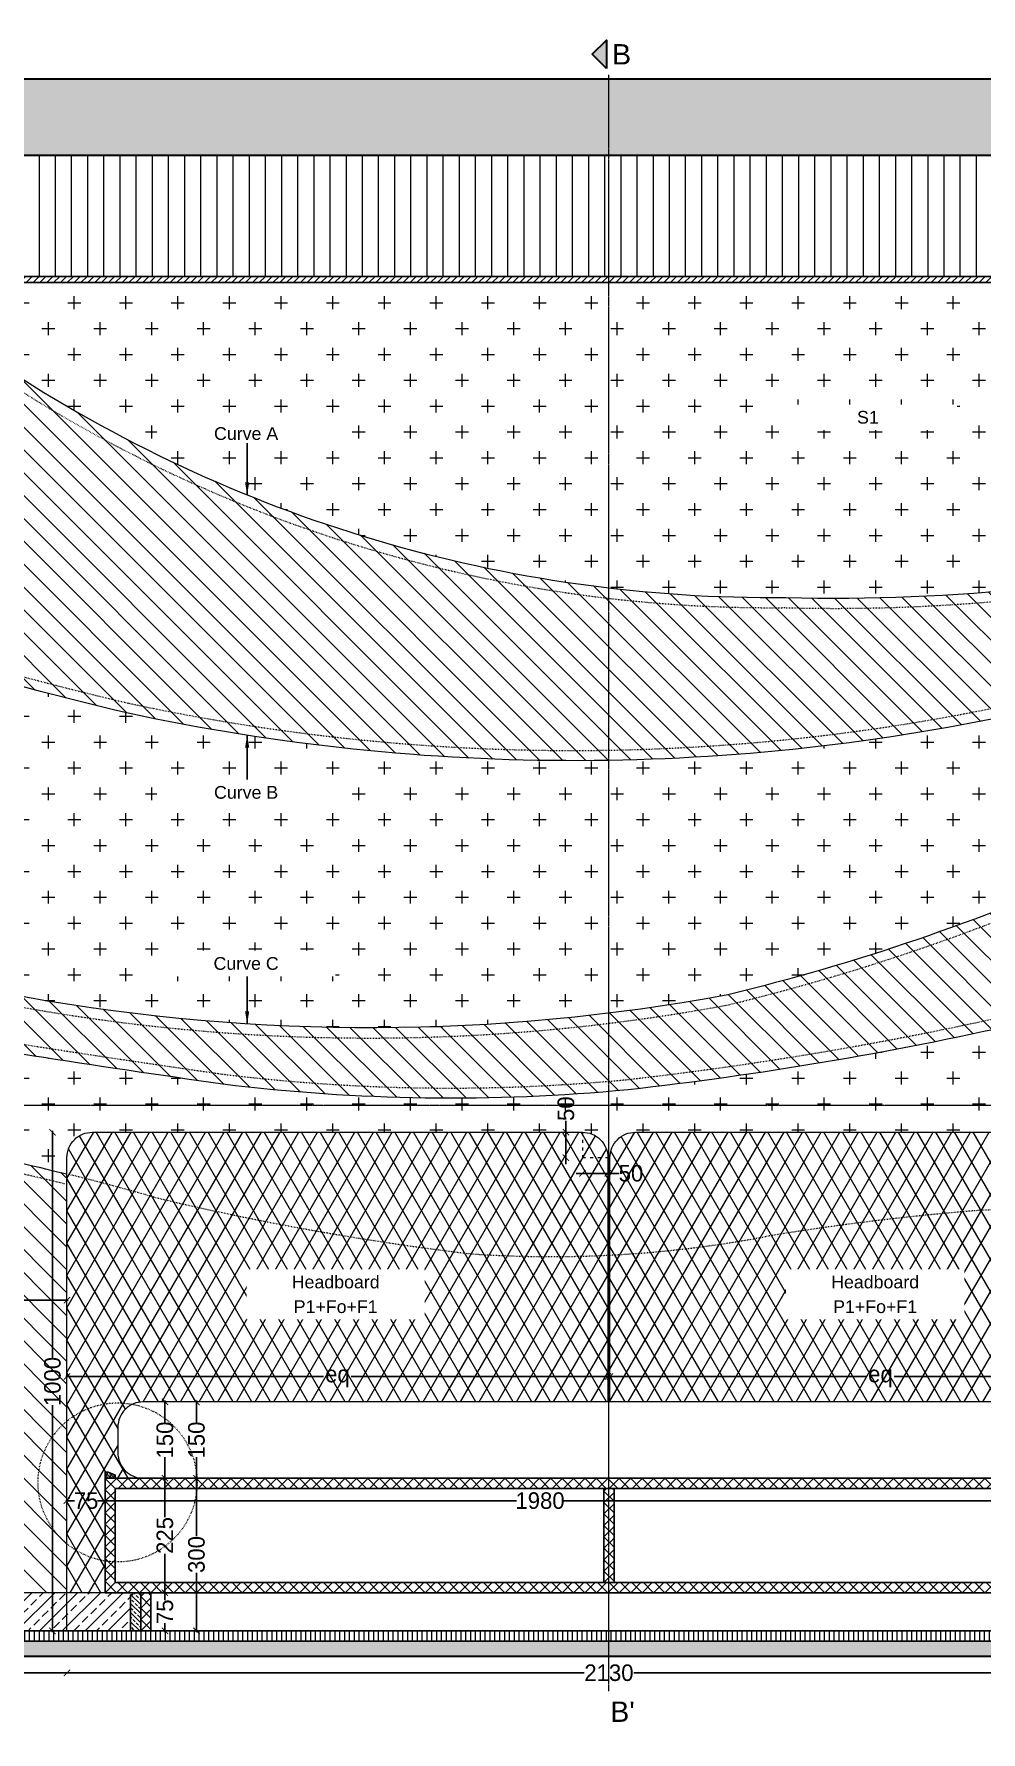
# Model space of a CAD drawing. Header units: millimetres. Extents: x 75500 to 345360, y -224327 to 19532.
# Drawn here: x 154204 to 156065, y -100528 to -97190 of the extents above; entities that cross this region are included whole.
import ezdxf

# ---------------------------------------------------------------- set-up
doc = ezdxf.new("R2010")
doc.units = ezdxf.units.MM
doc.header["$LTSCALE"] = 0.01
for name, pattern in [('ACAD_ISO03W100', [30, 12, -18]), ('CENTER', [50.8, 31.75, -6.35, 6.35, -6.35]), ('ZWCAD_ISO03W100', [30, 12, -18])]:
    doc.linetypes.add(name, pattern=pattern)
doc.layers.add('A- Ele 4', color=250, linetype='Continuous', lineweight=15, true_color=0x333333)
for name, color, linetype, lineweight in [('A-Ele 6', 250, 'Continuous', 0), ('A-WALL', 7, 'Continuous', 30), ('ele 0.1', 252, 'Continuous', 13), ('furniture section', 7, 'Continuous', 25), ('hatch', 251, 'Continuous', 0), ('Lights', 14, 'Continuous', 20)]:
    doc.layers.add(name, color=color, linetype=linetype, lineweight=lineweight)
doc.layers.add('e .05', color=253, linetype='Continuous')
doc.styles.add('Arial', font='arial.ttf')
doc.styles.add('ISOCP2', font='GOTHIC.TTF')
doc.styles.get("Standard").update_dxf_attribs({"font": 'arial.ttf'})
doc.dimstyles.new('77', dxfattribs={"dimscale": 0.25, "dimtxt": 130, "dimasz": 100, "dimexe": 5, "dimexo": 1, "dimgap": 0.25, "dimtad": 0, "dimdec": 0, "dimrnd": 5, "dimzin": 0, "dimdsep": 46, "dimtxsty": 'ISOCP2', "dimblk": 'ARCHTICK', "dimcen": 0, "dimdle": 100, "dimclrd": 1, "dimclre": 256, "dimclrt": 256, "dimazin": 0, "dimtm": 1e-09, "dimtfac": 1, "dimtdec": 0, "dimtmove": 1, "dimatfit": 0, "dimfxl": 1, "dimtolj": 1, "dimtzin": 12, "dimlwd": -1, "dimlwe": -1, "dimarcsym": 0})
doc.dimstyles.new('MIGCS IN MM 1 100', dxfattribs={"dimtxt": 40, "dimasz": 30, "dimexe": 180, "dimexo": 100, "dimgap": 25, "dimtad": 0, "dimdec": 0, "dimzin": 0, "dimdsep": 46, "dimtxsty": 'Standard', "dimblk": 'ARCHTICK', "dimcen": 150, "dimse1": 1, "dimse2": 1, "dimclrd": 3, "dimclre": 3, "dimclrt": 3, "dimadec": 0, "dimazin": 0, "dimtfac": 1, "dimtdec": 0, "dimtix": 1, "dimtmove": 2, "dimatfit": 3, "dimfxl": 1, "dimtolj": 1, "dimtzin": 0, "dimarcsym": 0})

# ---------------------------------------------------------------- blocks, each defined once
blk = doc.blocks.new('_ARCHTICK')
at = {"color": 0, "linetype": 'ByBlock', "const_width": 0.15}
blk.add_lwpolyline([(-0.5, -0.5), (0.5, 0.5)], dxfattribs=at)
blk = doc.blocks.new('*D96')
at = {"color": 1, "ltscale": 4, "transparency": 16777216}
for p, q in [((154341.8, -100072.9), (155152.6, -100072.9)), ((156326.8, -100072.9), (155245.2, -100072.9))]:
    blk.add_line(p, q, dxfattribs=at)
at = {"layer": 'Defpoints', "color": 0, "transparency": 16777216}
for p in [(156324.3, -100072.9), (154344.3, -100146), (156324.3, -100146)]:
    blk.add_point(p, dxfattribs=at)
at = {"color": 1, "transparency": 16777216, "xscale": 12.5, "yscale": 12.5, "zscale": 12.5, "rotation": 180}
blk.add_blockref('_ARCHTICK', (154344.3, -100072.9), dxfattribs=at)
at = {"color": 1, "transparency": 16777216, "xscale": 12.5, "yscale": 12.5, "zscale": 12.5}
blk.add_blockref('_ARCHTICK', (156324.3, -100072.9), dxfattribs=at)
at = {"transparency": 16777216, "insert": (155198.9, -100072.9), "char_height": 32.5, "attachment_point": 5, "style": 'ISOCP2'}
blk.add_mtext('\\A1;1980', dxfattribs=at)
blk = doc.blocks.new('*D97')
at = {"color": 1, "ltscale": 4, "transparency": 16777216}
for p, q in [((154266.8, -100072.9), (154284.3, -100072.9)), ((154346.8, -100072.9), (154329.3, -100072.9))]:
    blk.add_line(p, q, dxfattribs=at)
at = {"layer": 'Defpoints', "color": 0, "transparency": 16777216}
for p in [(154269.3, -100072.9), (154269.3, -100186.2), (154344.3, -100186.2)]:
    blk.add_point(p, dxfattribs=at)
at = {"color": 1, "transparency": 16777216, "xscale": 12.5, "yscale": 12.5, "zscale": 12.5, "rotation": 180}
blk.add_blockref('_ARCHTICK', (154269.3, -100072.9), dxfattribs=at)
at = {"color": 1, "transparency": 16777216, "xscale": 12.5, "yscale": 12.5, "zscale": 12.5}
blk.add_blockref('_ARCHTICK', (154344.3, -100072.9), dxfattribs=at)
at = {"transparency": 16777216, "insert": (154306.8, -100072.9), "char_height": 32.5, "attachment_point": 5, "style": 'ISOCP2'}
blk.add_mtext('\\A1;75', dxfattribs=at)
blk = doc.blocks.new('*D99')
at = {"color": 1, "ltscale": 4, "transparency": 16777216}
for p, q in [((154461.8, -100251.2), (154461.8, -100268.7)), ((154461.8, -100331.2), (154461.8, -100313.7))]:
    blk.add_line(p, q, dxfattribs=at)
at = {"layer": 'Defpoints', "color": 0, "transparency": 16777216}
for p in [(154466.1, -100253.7), (154461.8, -100328.7), (154466.1, -100328.7)]:
    blk.add_point(p, dxfattribs=at)
at = {"color": 1, "transparency": 16777216, "xscale": 12.5, "yscale": 12.5, "zscale": 12.5}
for p, rotation in [((154461.8, -100253.7), 90), ((154461.8, -100328.7), 270)]:
    blk.add_blockref('_ARCHTICK', p, dxfattribs=dict(at, rotation=rotation))
at = {"transparency": 16777216, "insert": (154461.8, -100291.2), "char_height": 32.5, "attachment_point": 5, "rotation": 90, "style": 'ISOCP2'}
blk.add_mtext('\\A1;75', dxfattribs=at)
blk = doc.blocks.new('*D100')
at = {"color": 1, "ltscale": 4, "transparency": 16777216}
for p, q in [((154461.8, -100026.2), (154461.8, -100105.2)), ((154461.8, -100256.2), (154461.8, -100177.2))]:
    blk.add_line(p, q, dxfattribs=at)
at = {"layer": 'Defpoints', "color": 0, "transparency": 16777216}
for p in [(154461.8, -100028.7), (154537.4, -100028.7), (154537.4, -100253.7)]:
    blk.add_point(p, dxfattribs=at)
at = {"color": 1, "transparency": 16777216, "xscale": 12.5, "yscale": 12.5, "zscale": 12.5}
for p, rotation in [((154461.8, -100028.7), 90), ((154461.8, -100253.7), 270)]:
    blk.add_blockref('_ARCHTICK', p, dxfattribs=dict(at, rotation=rotation))
at = {"transparency": 16777216, "insert": (154461.8, -100141.2), "char_height": 32.5, "attachment_point": 5, "rotation": 90, "style": 'ISOCP2'}
blk.add_mtext('\\A1;225', dxfattribs=at)
blk = doc.blocks.new('*D101')
at = {"color": 1, "ltscale": 4, "transparency": 16777216}
for p, q in [((154461.8, -99876.2), (154461.8, -99920)), ((154461.8, -100031.2), (154461.8, -99987.5))]:
    blk.add_line(p, q, dxfattribs=at)
at = {"layer": 'Defpoints', "color": 0, "transparency": 16777216}
for p in [(154461.8, -99878.7), (154560.8, -99878.7), (154560.8, -100028.7)]:
    blk.add_point(p, dxfattribs=at)
at = {"color": 1, "transparency": 16777216, "xscale": 12.5, "yscale": 12.5, "zscale": 12.5}
for p, rotation in [((154461.8, -99878.7), 90), ((154461.8, -100028.7), 270)]:
    blk.add_blockref('_ARCHTICK', p, dxfattribs=dict(at, rotation=rotation))
at = {"transparency": 16777216, "insert": (154461.8, -99953.7), "char_height": 32.5, "attachment_point": 5, "rotation": 90, "style": 'ISOCP2'}
blk.add_mtext('\\A1;150', dxfattribs=at)
blk = doc.blocks.new('*D102')
at = {"color": 1, "ltscale": 4, "transparency": 16777216}
for p, q in [((154523.9, -100026.2), (154523.9, -100142.6)), ((154523.9, -100331.2), (154523.9, -100214.9))]:
    blk.add_line(p, q, dxfattribs=at)
at = {"layer": 'Defpoints', "color": 0, "transparency": 16777216}
for p in [(154537.4, -100028.7), (154523.9, -100328.7), (154537.4, -100328.7)]:
    blk.add_point(p, dxfattribs=at)
at = {"color": 1, "transparency": 16777216, "xscale": 12.5, "yscale": 12.5, "zscale": 12.5}
for p, rotation in [((154523.9, -100028.7), 90), ((154523.9, -100328.7), 270)]:
    blk.add_blockref('_ARCHTICK', p, dxfattribs=dict(at, rotation=rotation))
at = {"transparency": 16777216, "insert": (154523.9, -100178.7), "char_height": 32.5, "attachment_point": 5, "rotation": 90, "style": 'ISOCP2'}
blk.add_mtext('\\A1;300', dxfattribs=at)
blk = doc.blocks.new('*D103')
at = {"color": 1, "ltscale": 4, "transparency": 16777216}
for p, q in [((154523.9, -99876.2), (154523.9, -99920)), ((154523.9, -100031.2), (154523.9, -99987.5))]:
    blk.add_line(p, q, dxfattribs=at)
at = {"layer": 'Defpoints', "color": 0, "transparency": 16777216}
for p in [(154523.9, -99878.7), (154560.8, -99878.7), (154560.8, -100028.7)]:
    blk.add_point(p, dxfattribs=at)
at = {"color": 1, "transparency": 16777216, "xscale": 12.5, "yscale": 12.5, "zscale": 12.5}
for p, rotation in [((154523.9, -99878.7), 90), ((154523.9, -100028.7), 270)]:
    blk.add_blockref('_ARCHTICK', p, dxfattribs=dict(at, rotation=rotation))
at = {"transparency": 16777216, "insert": (154523.9, -99953.7), "char_height": 32.5, "attachment_point": 5, "rotation": 90, "style": 'ISOCP2'}
blk.add_mtext('\\A1;150', dxfattribs=at)
blk = doc.blocks.new('*D104')
at = {"color": 1, "ltscale": 4, "transparency": 16777216}
for p, q in [((154240.9, -99346.2), (154240.9, -99792.4)), ((154240.9, -100331.2), (154240.9, -99885))]:
    blk.add_line(p, q, dxfattribs=at)
at = {"layer": 'Defpoints', "color": 0, "transparency": 16777216}
for p in [(154849, -99348.7), (154240.9, -100328.7), (154849, -100328.7)]:
    blk.add_point(p, dxfattribs=at)
at = {"color": 1, "transparency": 16777216, "xscale": 12.5, "yscale": 12.5, "zscale": 12.5}
for p, rotation in [((154240.9, -99348.7), 90), ((154240.9, -100328.7), 270)]:
    blk.add_blockref('_ARCHTICK', p, dxfattribs=dict(at, rotation=rotation))
at = {"transparency": 16777216, "insert": (154240.9, -99838.7), "char_height": 32.5, "attachment_point": 5, "rotation": 90, "style": 'ISOCP2'}
blk.add_mtext('\\A1;1000', dxfattribs=at)
blk = doc.blocks.new('*D105')
at = {"color": 1, "ltscale": 4, "transparency": 16777216}
for p, q in [((155282.3, -99429.5), (155269.8, -99429.5)), ((155282.3, -99429.5), (155332.3, -99429.5)), ((155332.3, -99429.5), (155354.1, -99429.5)), ((155332.3, -99429.5), (155344.8, -99429.5))]:
    blk.add_line(p, q, dxfattribs=at)
at = {"layer": 'Defpoints', "color": 0, "transparency": 16777216}
for p in [(155282.3, -99398.7), (155332.3, -99398.7), (155332.3, -99429.5)]:
    blk.add_point(p, dxfattribs=at)
at = {"color": 1, "transparency": 16777216, "xscale": 12.5, "yscale": 12.5, "zscale": 12.5}
blk.add_blockref('_ARCHTICK', (155282.3, -99429.5), dxfattribs=at)
at = {"color": 1, "transparency": 16777216, "xscale": 12.5, "yscale": 12.5, "zscale": 12.5, "rotation": 180}
blk.add_blockref('_ARCHTICK', (155332.3, -99429.5), dxfattribs=at)
at = {"transparency": 16777216, "insert": (155377.6, -99429.5), "char_height": 32.5, "attachment_point": 5, "style": 'ISOCP2'}
blk.add_mtext('\\A1;50', dxfattribs=at)
blk = doc.blocks.new('*D106')
at = {"color": 1, "ltscale": 4, "transparency": 16777216}
for p, q in [((155249.8, -99348.7), (155249.8, -99326)), ((155249.8, -99348.7), (155249.8, -99336.2)), ((155249.8, -99398.7), (155249.8, -99348.7)), ((155249.8, -99398.7), (155249.8, -99411.2))]:
    blk.add_line(p, q, dxfattribs=at)
at = {"layer": 'Defpoints', "color": 0, "transparency": 16777216}
for p in [(155249.8, -99348.7), (155282.3, -99348.7), (155282.3, -99398.7)]:
    blk.add_point(p, dxfattribs=at)
at = {"color": 1, "transparency": 16777216, "xscale": 12.5, "yscale": 12.5, "zscale": 12.5}
for p, rotation in [((155249.8, -99348.7), 269.9999999999666), ((155249.8, -99398.7), 89.99999999996665)]:
    blk.add_blockref('_ARCHTICK', p, dxfattribs=dict(at, rotation=rotation))
at = {"transparency": 16777216, "insert": (155249.8, -99302.5), "char_height": 32.5, "attachment_point": 5, "rotation": 90, "style": 'ISOCP2'}
blk.add_mtext('\\A1;50', dxfattribs=at)
blk = doc.blocks.new('*D107')
at = {"color": 1, "ltscale": 4, "transparency": 16777216}
for p, q in [((154266.8, -99828.9), (154773.5, -99828.9)), ((155334.8, -99828.9), (154828.1, -99828.9))]:
    blk.add_line(p, q, dxfattribs=at)
at = {"layer": 'Defpoints', "color": 0, "transparency": 16777216}
for p in [(154269.3, -99636.3), (155332.3, -99636.3), (155332.3, -99828.9)]:
    blk.add_point(p, dxfattribs=at)
at = {"color": 1, "transparency": 16777216, "xscale": 12.5, "yscale": 12.5, "zscale": 12.5, "rotation": 180}
blk.add_blockref('_ARCHTICK', (154269.3, -99828.9), dxfattribs=at)
at = {"color": 1, "transparency": 16777216, "xscale": 12.5, "yscale": 12.5, "zscale": 12.5}
blk.add_blockref('_ARCHTICK', (155332.3, -99828.9), dxfattribs=at)
at = {"transparency": 16777216, "insert": (154800.8, -99828.9), "char_height": 32.5, "attachment_point": 5, "style": 'ISOCP2'}
blk.add_mtext('\\A1;eq', dxfattribs=at)
blk = doc.blocks.new('*D108')
at = {"color": 1, "ltscale": 4, "transparency": 16777216}
for p, q in [((155333.8, -99828.9), (155840.5, -99828.9)), ((156401.8, -99828.9), (155895.1, -99828.9))]:
    blk.add_line(p, q, dxfattribs=at)
at = {"layer": 'Defpoints', "color": 0, "transparency": 16777216}
for p in [(155336.3, -99784.7), (156399.3, -99784.7), (156399.3, -99828.9)]:
    blk.add_point(p, dxfattribs=at)
at = {"color": 1, "transparency": 16777216, "xscale": 12.5, "yscale": 12.5, "zscale": 12.5, "rotation": 180}
blk.add_blockref('_ARCHTICK', (155336.3, -99828.9), dxfattribs=at)
at = {"color": 1, "transparency": 16777216, "xscale": 12.5, "yscale": 12.5, "zscale": 12.5}
blk.add_blockref('_ARCHTICK', (156399.3, -99828.9), dxfattribs=at)
at = {"transparency": 16777216, "insert": (155867.8, -99828.9), "char_height": 32.5, "attachment_point": 5, "style": 'ISOCP2'}
blk.add_mtext('\\A1;eq', dxfattribs=at)
blk = doc.blocks.new('*D110')
at = {"color": 1, "ltscale": 4, "transparency": 16777216}
for p, q in [((153049.3, -100411.2), (153614.5, -100411.2)), ((154271.8, -100411.2), (153706.5, -100411.2))]:
    blk.add_line(p, q, dxfattribs=at)
at = {"layer": 'Defpoints', "color": 0, "transparency": 16777216}
for p in [(153051.8, -100328.7), (154269.3, -100328.7), (154269.3, -100411.2)]:
    blk.add_point(p, dxfattribs=at)
at = {"color": 1, "transparency": 16777216, "xscale": 12.5, "yscale": 12.5, "zscale": 12.5, "rotation": 180}
blk.add_blockref('_ARCHTICK', (153051.8, -100411.2), dxfattribs=at)
at = {"color": 1, "transparency": 16777216, "xscale": 12.5, "yscale": 12.5, "zscale": 12.5}
blk.add_blockref('_ARCHTICK', (154269.3, -100411.2), dxfattribs=at)
at = {"transparency": 16777216, "insert": (153660.5, -100411.2), "char_height": 32.5, "attachment_point": 5, "style": 'ISOCP2'}
blk.add_mtext('\\A1;1215', dxfattribs=at)
blk = doc.blocks.new('*D111')
at = {"color": 1, "ltscale": 4, "transparency": 16777216}
for p, q in [((154266.8, -100411.2), (155285.5, -100411.2)), ((156401.8, -100411.2), (155383.1, -100411.2))]:
    blk.add_line(p, q, dxfattribs=at)
at = {"layer": 'Defpoints', "color": 0, "transparency": 16777216}
for p in [(154269.3, -100328.7), (156399.3, -100328.7), (156399.3, -100411.2)]:
    blk.add_point(p, dxfattribs=at)
at = {"color": 1, "transparency": 16777216, "xscale": 12.5, "yscale": 12.5, "zscale": 12.5, "rotation": 180}
blk.add_blockref('_ARCHTICK', (154269.3, -100411.2), dxfattribs=at)
at = {"color": 1, "transparency": 16777216, "xscale": 12.5, "yscale": 12.5, "zscale": 12.5}
blk.add_blockref('_ARCHTICK', (156399.3, -100411.2), dxfattribs=at)
at = {"transparency": 16777216, "insert": (155334.3, -100411.2), "char_height": 32.5, "attachment_point": 5, "style": 'ISOCP2'}
blk.add_mtext('\\A1;2130', dxfattribs=at)
blk = doc.blocks.new('jyhtgrefdwas-flat-38-flat-1-flat-1')
at = {"layer": 'Lights', "lineweight": 30, "ltscale": 300}
h = blk.add_hatch(color=256, dxfattribs=at)
h.dxf.hatch_style = 1
h.paths.add_polyline_path([(-27.8, 0), (0, 27.8), (27.8, 0)])
blk.add_lwpolyline([(-27.8, 0), (0, 27.8), (27.8, 0), (-27.8, 0)], dxfattribs=at)
blk = doc.blocks.new('*D393')
at = {"color": 1, "ltscale": 4, "transparency": 16777216}
for p, q in [((153944, -99678.7), (154072, -99678.7)), ((154271.8, -99678.7), (154143.8, -99678.7))]:
    blk.add_line(p, q, dxfattribs=at)
at = {"layer": 'Defpoints', "color": 0, "transparency": 16777216}
for p in [(153946.5, -99678.7), (154269.3, -99678.7), (154269.3, -99678.7)]:
    blk.add_point(p, dxfattribs=at)
at = {"color": 1, "transparency": 16777216, "xscale": 12.5, "yscale": 12.5, "zscale": 12.5, "rotation": 180}
blk.add_blockref('_ARCHTICK', (153946.5, -99678.7), dxfattribs=at)
at = {"color": 1, "transparency": 16777216, "xscale": 12.5, "yscale": 12.5, "zscale": 12.5}
blk.add_blockref('_ARCHTICK', (154269.3, -99678.7), dxfattribs=at)
at = {"transparency": 16777216, "insert": (154107.9, -99678.7), "char_height": 32.5, "attachment_point": 5, "style": 'ISOCP2'}
blk.add_mtext('\\A1;325', dxfattribs=at)

msp = doc.modelspace()

# ---------------------------------------------------------------- hatches: boundary and pattern name
at = {"layer": 'A-Ele 6'}
h = msp.add_hatch(dxfattribs=at)
h.set_pattern_fill('ANSI31', color=256, scale=10, angle=45)
h.set_pattern_definition([(90, (152976.776, -97666.718), (-31.75, 2e-15), [])])
h.paths.add_polyline_path([(152976.8, -97666.7), (152976.8, -97428.7), (157691.8, -97428.7), (157691.8, -97666.7)])
h = msp.add_hatch(dxfattribs=at)
h.set_pattern_fill('ANSI31', color=256, scale=3, angle=45)
h.set_pattern_definition([(90, (152976.776, -100348.718), (-9.525, 6e-16), [])])
h.paths.add_polyline_path([(152976.8, -100348.7), (157691.8, -100348.7), (157691.8, -100328.7), (157511.8, -100328.7), (157491.8, -100328.7), (157471.8, -100328.7), (157422.9, -100328.7), (156422.9, -100328.7), (156399.3, -100328.7), (156274.3, -100328.7), (156254.3, -100328.7), (156234.3, -100328.7), (154434.3, -100328.7), (154414.3, -100328.7), (154394.3, -100328.7), (154269.3, -100328.7), (154196.5, -100328.7), (153446.5, -100328.7), (153051.8, -100328.7), (153031.8, -100328.7), (152976.8, -100328.7)])
h = msp.add_hatch(dxfattribs=at)
h.set_pattern_fill('AR-SAND', color=256, scale=0.5, angle=45)
h.set_pattern_definition([(82.5, (152976.776, -100378.718), (-17.86907, 16.737674), [0, -19.304, 0, -21.59, 0, -20.6375]), (52.5, (152976.776, -100378.718), (-9.45055, 41.23664), [0, -10.414, 0, -17.399, 0, -6.6675]), (12.5, (152965.73, -100389.764), (27.91499, 28.01662), [0, -6.35, 0, -22.86, 0, -29.845]), (2.5, (152965.73, -100389.764), (19.11406, 34.87754), [0, -3.175, 0, -14.986, 0, -17.145])])
h.paths.add_polyline_path([(157691.8, -100378.7), (157691.8, -100348.7), (152976.8, -100348.7), (152976.8, -100378.7)])
at = {"layer": 'hatch'}
h = msp.add_hatch(dxfattribs=at)
h.set_pattern_fill('AR-CONC', color=256)
h.set_pattern_definition([(50, (152606.78, -97728.72), (182.1847, -15.939), [19.05, -209.55]), (355, (152606.78, -97728.72), (-35.2434, 191.057), [15.24, -167.6406]), (100.4514, (152621.96, -97730.05), (146.941, 175.118), [16.19, -178.09]), (46.184, (152606.78, -97677.92), (271.079, -42.042), [28.575, -314.325]), (96.6356, (152629.37, -97681.42), (237.404, 247.426), [24.285, -267.136]), (351.184, (152606.78, -97677.92), (237.404, 247.426), [22.86, -251.46]), (21, (152632.18, -97690.62), (151.6144, -102.265), [19.05, -209.55]), (326, (152632.18, -97690.62), (61.802, 184.188), [15.24, -167.64]), (71.4514, (152644.81, -97699.14), (213.4164, 81.923), [16.19, -178.09]), (37.5, (152606.776, -97728.72), (3.0886, 84.55504), [0, -165.608, 0, -170.18, 0, -168.275]), (7.5, (152606.78, -97728.72), (66.8197, 100.1806), [0, -97.028, 0, -161.798, 0, -64.135]), (327.5, (152550.134, -97728.72), (135.5906, -5.72874), [0, -63.5, 0, -198.12, 0, -262.89]), (317.5, (152524.73, -97728.72), (148.1292, 25.4265), [0, -82.55, 0, -131.572, 0, -186.69])])
h.paths.add_polyline_path([(152606.8, -97278.7), (152606.8, -97428.7), (152806.8, -97428.7), (152806.8, -97728.7), (152976.8, -97728.7), (152976.8, -97428.7), (157691.8, -97428.7), (157691.8, -97728.7), (157861.8, -97728.7), (157861.8, -97428.7), (158061.8, -97428.7), (158061.8, -97278.7)])
h = msp.add_hatch(dxfattribs=at)
h.set_pattern_fill('ANSI31', color=256, scale=3)
h.set_pattern_definition([(45, (152976.776, -97678.718), (-6.735192, 6.735192), [])])
h.paths.add_polyline_path([(152976.8, -97666.7), (152976.8, -97678.7), (157691.8, -97678.7), (157691.8, -97666.7)])
h = msp.add_hatch(dxfattribs=at)
h.set_pattern_fill('ANSI31', color=256, scale=10, angle=90)
h.set_pattern_definition([(135, (153047.776, -100328.718), (-22.45064, -22.45064), [])])
h.paths.add_polyline_path([(153051.8, -98175.8), (153051.8, -97678.7), (153823.1, -97678.7, -0.079307), (154137.4, -97839.3, 0.15011), (155682.8, -98297.7, 0.068427), (156656.3, -98191.2, -0.074049), (157471.8, -98060.5), (157471.8, -98119.5, 0.053679), (156900.9, -98283.3, -0.046935), (156165, -98520.2, -0.107875), (154389.8, -98525.2, -0.032862), (153483.5, -98247.8, 0.093658)])
h.paths.add_polyline_path([(153051.8, -99146, -0.084412), (153825.5, -99136.9, 0.007149), (154575.6, -99254.3, 0.054408), (155371.9, -99265.4, 0.027313), (156139.1, -99136, -0.03315), (156648.3, -99054.8, -0.072263), (157133.1, -99092.8, -0.002888), (157459.8, -99185.5), (157459.8, -98410.7, 0.026344), (156891.2, -98588, 0.009809), (156299.1, -98829, -0.045136), (155568, -99078.7, -0.090571), (154188.4, -99083.4, 0.095985), (153051.8, -99077.6)])
edge = h.paths.add_edge_path()
edge.add_arc((156315.7, -102145.1), 2636.5, 427.5712, 447.015, ccw=False)
edge.add_arc((156783.1, -100785.5), 1204.6, 415.1287, 423.441, ccw=False)
edge.add_line((157471.8, -99797.2), (157471.8, -100253.7))
edge.add_line((157471.8, -100253.7), (156399.3, -100253.7))
edge.add_line((156399.3, -100253.7), (156399.3, -99507.3))
edge.add_arc((156195.3, -102052.1), 2553, 444.2059, 445.4173, ccw=False)
edge = h.paths.add_edge_path()
edge.add_arc((153566.7, -101509.6), 2180.3, 79.2138, 94.3458)
edge.add_arc((153992.8, -105986.8), 6677.5, 95.08062, 98.1017)
edge.add_line((153051.8, -99375.9), (153047.8, -100253.7))
edge.add_line((153047.8, -100253.7), (154269.3, -100253.7))
edge.add_line((154269.3, -100253.7), (154269.3, -99430.8))
edge.add_arc((153115.3, -104107.3), 4816.8, 76.1381, 79.7212)
h = msp.add_hatch(dxfattribs=at)
h.set_pattern_fill('CROSS', color=256, scale=8)
h.set_pattern_definition([(0, (153051.776, -99750.427), (50.8, 50.8), [25.4, -76.2]), (90, (153064.476, -99763.127), (-50.8, 50.8), [25.4, -76.2])])
h.paths.add_polyline_path([(153051.8, -99077.6), (153051.8, -98175.8, -0.093658), (153483.5, -98247.8, 0.032862), (154389.8, -98525.2, 0.107875), (156165, -98520.2, 0.046935), (156900.9, -98283.3, -0.053679), (157471.8, -98119.5), (157471.8, -98174.7), (157475.8, -98174.7), (157475.8, -98178.7), (157459.8, -98178.7), (157459.8, -98198.7), (157459.8, -98410.7, 0.026344), (156891.2, -98588, 0.009809), (156299.1, -98829, -0.045136), (155568, -99078.7, -0.090571), (154188.4, -99083.4, 0.095985)])
h.paths.add_polyline_path([(153051.8, -99375.9), (153051.8, -99146, -0.084412), (153825.5, -99136.9, 0.007149), (154575.6, -99254.3, 0.054408), (155371.9, -99265.4, 0.027313), (156139.1, -99136, -0.03315), (156648.3, -99054.8, -0.072263), (157133.1, -99092.8, -0.002888), (157459.8, -99185.5), (157459.8, -99688.7), (157459.8, -99708.7), (157475.8, -99708.7), (157475.8, -99712.7), (157471.8, -99712.7), (157471.8, -99797.2, 0.03732), (157321.7, -99708, 0.084258), (156461.8, -99512.6, -0.000683), (156399.3, -99507.3), (156399.3, -99398.7, 0.414214), (156349.3, -99348.7), (155386.3, -99348.7, 0.414214), (155336.3, -99398.7), (155336.3, -99592.7, -0.00044), (155332.3, -99592.8), (155332.3, -99398.7, 0.414214), (155282.3, -99348.7), (154319.3, -99348.7, 0.414214), (154269.3, -99398.7), (154269.3, -99430.8, 0.015635), (153974.8, -99367.8, 0.066122), (153401.5, -99335.5, 0.013152)])
h.paths.add_polyline_path([(153823.1, -97678.7), (157471.8, -97678.7), (157471.8, -98060.5, 0.074049), (156656.3, -98191.2, -0.068427), (155682.8, -98297.7, -0.15011), (154137.4, -97839.3, 0.079307)])
h = msp.add_hatch(dxfattribs=at)
h.set_pattern_fill('DIAMONDS', color=250, scale=10)
h.set_pattern_definition([(60, (154269.276, -100328.718), (-27.4963, 15.875), []), (120, (154269.276, -100328.718), (-27.4963, -15.875), [])])
edge = h.paths.add_edge_path()
edge.add_line((156299.3, -99978.7), (156299.3, -99928.7))
edge.add_arc((156249.3, -99928.7), 50, 0, 90)
edge.add_line((156249.3, -99878.7), (155336.3, -99878.7))
edge.add_line((155336.3, -99878.7), (155336.3, -99398.7))
edge.add_arc((155386.3, -99398.7), 50, 90, 180, ccw=False)
edge.add_line((155386.3, -99348.7), (156349.3, -99348.7))
edge.add_arc((156349.3, -99398.7), 50, 0, 90, ccw=False)
edge.add_line((156399.3, -99398.7), (156399.3, -99828.9))
edge.add_line((156399.3, -99828.9), (156399.3, -100072.9))
edge.add_line((156399.3, -100072.9), (156399.3, -100253.7))
edge.add_line((156399.3, -100253.7), (156324.3, -100253.7))
edge.add_line((156324.3, -100253.7), (156324.3, -100072.9))
edge.add_line((156324.3, -100072.9), (156324.3, -100028.7))
edge.add_line((156324.3, -100028.7), (156324.3, -100016.7))
edge.add_line((156324.3, -100016.7), (156318.3, -100016.7))
edge.add_line((156318.3, -100016.7), (156304.3, -100022.7))
edge.add_line((156304.3, -100022.7), (156304.3, -100028.7))
edge.add_line((156304.3, -100028.7), (156249.3, -100028.7))
edge.add_arc((156249.3, -99978.7), 50, 270, 360)
edge = h.paths.add_edge_path()
edge.add_line((154364.3, -100028.7), (154364.3, -100022.7))
edge.add_line((154364.3, -100022.7), (154350.3, -100016.7))
edge.add_line((154350.3, -100016.7), (154344.3, -100016.7))
edge.add_line((154344.3, -100016.7), (154344.3, -100028.7))
edge.add_line((154344.3, -100028.7), (154344.3, -100072.9))
edge.add_line((154344.3, -100072.9), (154344.3, -100253.7))
edge.add_line((154344.3, -100253.7), (154269.3, -100253.7))
edge.add_line((154269.3, -100253.7), (154269.3, -100072.9))
edge.add_line((154269.3, -100072.9), (154269.3, -99828.9))
edge.add_line((154269.3, -99828.9), (154269.3, -99398.7))
edge.add_arc((154319.3, -99398.7), 50, 90, 180, ccw=False)
edge.add_line((154319.3, -99348.7), (155282.3, -99348.7))
edge.add_arc((155282.3, -99398.7), 50, 0, 90, ccw=False)
edge.add_line((155332.3, -99398.7), (155332.3, -99878.7))
edge.add_line((155332.3, -99878.7), (154523.9, -99878.7))
edge.add_line((154523.9, -99878.7), (154461.8, -99878.7))
edge.add_line((154461.8, -99878.7), (154419.3, -99878.7))
edge.add_arc((154419.3, -99928.7), 50, 90, 180)
edge.add_line((154369.3, -99928.7), (154369.3, -99978.7))
edge.add_arc((154419.3, -99978.7), 50, 180, 270)
edge.add_line((154419.3, -100028.7), (154364.3, -100028.7))
h = msp.add_hatch(dxfattribs=at)
h.set_pattern_fill('WOOD2', color=256, scale=0.3)
h.set_pattern_definition([(108.435, (154346.257, -100028.718), (-7.62, 15.24), [2.8916, -21.205]), (139.3987, (154345.3426, -100025.9747), (-45.719993, 38.100003), [1.40506, -68.8479]), (136.8476, (154351.8958, -100025.06034), (-114.299981, 106.6800216), [3.3424, -163.77725]), (109.983, (154349.4574, -100022.77434), (-22.859996, 60.960005), [1.7838, -87.406]), (90, (154348.848, -100028.718), (-7.62, 7.62), [1.524, -6.096]), (118.4429, (154348.8478, -100027.19394), (53.339953, -99.0600287), [4.1597, -203.8258]), (84.2894, (154346.8666, -100023.5363), (-7.62001, -68.579996), [1.5316, -75.04845]), (129.8056, (154347.019, -100022.0123), (30.48002, -38.099985), [1.1903, -58.3238])])
h.paths.add_polyline_path([(154344.3, -100028.7), (154344.3, -100016.7), (154350.3, -100016.7), (154364.3, -100022.7), (154364.3, -100028.7)])
h = msp.add_hatch(dxfattribs=at)
h.set_pattern_fill('ANSI37', color=256, scale=5, angle=360)
h.set_pattern_definition([(45, (154344.276, -100253.718), (-11.22532, 11.22532), []), (135, (154344.276, -100253.718), (-11.22532, -11.22532), [])])
h.paths.add_polyline_path([(154344.3, -100028.7), (154344.3, -100253.7), (156324.3, -100253.7), (156324.3, -100028.7)])
h.paths.add_polyline_path([(154364.3, -100048.7), (154364.3, -100233.7), (156304.3, -100233.7), (156304.3, -100048.7)], flags=16)
h = msp.add_hatch(dxfattribs=at)
h.set_pattern_fill('ANSI37', color=256, scale=5, angle=360)
h.set_pattern_definition([(45, (155324.276, -100233.718), (-11.2253, 11.2253), []), (135, (155324.276, -100233.718), (-11.2253, -11.2253), [])])
h.paths.add_polyline_path([(155324.3, -100048.7), (155324.3, -100233.7), (155344.3, -100233.7), (155344.3, -100048.7)])
h = msp.add_hatch(dxfattribs=at)
h.set_pattern_fill('ANSI33', color=256, scale=5)
h.set_pattern_definition([(45, (153047.776, -100328.718), (-22.45064, 22.45064), []), (45, (153070.226, -100328.718), (-22.45064, 22.45064), [15.875, -7.9375])])
h.paths.add_polyline_path([(154394.3, -100328.7), (154394.3, -100253.7), (153051.8, -100253.7), (153047.8, -100253.7), (153047.8, -100257.7), (153051.8, -100257.7), (153051.8, -100328.7)])
h = msp.add_hatch(dxfattribs=at)
h.set_pattern_fill('ANSI33', color=256, scale=2, angle=90)
h.set_pattern_definition([(135, (154394.276, -100328.718), (-8.9803, -8.9803), []), (135, (154394.276, -100319.738), (-8.9803, -8.9803), [6.35, -3.175])])
h.paths.add_polyline_path([(154394.3, -100257.7), (154394.3, -100328.7), (154414.3, -100328.7), (154414.3, -100253.7), (154398.3, -100253.7), (154398.3, -100257.7)])
h = msp.add_hatch(dxfattribs=at)
h.set_pattern_fill('ANSI37', color=256, scale=5, angle=360)
h.set_pattern_definition([(45, (154414.276, -100328.718), (-11.2253, 11.2253), []), (135, (154414.276, -100328.718), (-11.2253, -11.2253), [])])
h.paths.add_polyline_path([(154414.3, -100253.7), (154414.3, -100328.7), (154434.3, -100328.7), (154434.3, -100253.7)])

# ---------------------------------------------------------------- linework, layer by layer
at = {"layer": 'A- Ele 4', "linetype": 'ZWCAD_ISO03W100', "ltscale": 10}
msp.add_lwpolyline([(154273.3, -99431.7, -0.00896), (154440.1, -99476.2, 0.029074), (155057, -99587, 0.012345), (155061.9, -99587.5, 0.06444), (155644.2, -99553.4, -0.020608), (156052.5, -99503.1, -0.033608), (156395.3, -99506.9, -0.033608)], format="xyb", dxfattribs=at)
at = {"layer": 'A-Ele 6', "color": 14, "linetype": 'ZWCAD_ISO03W100', "ltscale": 10}
for points in [[(153813.8, -97697.7, -0.079408), (154123, -97855.8, 0.150117), (155679.6, -98317.7, 0.068444), (156658.7, -98210.4, -0.074084), (157468.7, -98080.5, -0.074084)], [(157468.7, -98099.2, 0.054008), (156890.2, -98264.9, -0.046947), (156157.7, -98500.6, -0.107863), (154391.2, -98505.7, -0.032859), (153487.5, -98229.1, 0.09359), (153048.7, -98155.8, 0.09359)], [(157468.7, -98428.3, 0.026662), (156895.3, -98606.7, 0.009805), (156304.1, -98847.3, -0.04516), (155569.1, -99098.3, -0.090619), (154181.7, -99103.1, 0.096059), (153051.8, -99097.4, 0.096059)], [(157468.7, -99168.1, 0.002949), (157134.9, -99073.4, 0.072372), (156643.7, -99034.9, 0.033165), (156131.6, -99116.5, -0.027306), (155366.8, -99245.6, -0.054383), (154575.2, -99234.5, -0.007149), (153825.7, -99117.2, 0.083699), (153051.8, -99125.1, 0.083699)], [(153054.6, -99395.7, -0.013188), (153403.1, -99355.5, -0.066117), (153971.1, -99387.4, -0.01564), (154264.5, -99450.2)]]:
    msp.add_lwpolyline(points, format="xyb", dxfattribs=at)
msp.add_circle((154368.8, -100037), 156.3, dxfattribs=at)
at = {"layer": 'A-WALL'}
for p, q in [((152606.8, -97278.7), (158061.8, -97278.7)), ((152606.8, -100378.7), (158061.8, -100378.7))]:
    msp.add_line(p, q, dxfattribs=at)
msp.add_lwpolyline([(152606.8, -97428.7), (152806.8, -97428.7), (152806.8, -97728.7), (152976.8, -97728.7), (152976.8, -97428.7), (157691.8, -97428.7), (157691.8, -97728.7), (157861.8, -97728.7), (157861.8, -97428.7), (158061.8, -97428.7)], dxfattribs=at)
at = {"layer": 'e .05', "linetype": 'Continuous', "lineweight": 5}
for p, q in [((154364.3, -100022.7), (154364.3, -100022.7)), ((154344.3, -100253.7), (153051.8, -100253.7))]:
    msp.add_line(p, q, dxfattribs=at)
for points in [[(157471.8, -98119.5, 0.053679), (156900.9, -98283.3, -0.046935), (156165, -98520.2, -0.107875), (154389.8, -98525.2, -0.032862), (153483.5, -98247.8, 0.093658), (153051.8, -98175.8, 0.093658)], [(157459.8, -98410.7, 0.026344), (156891.2, -98588, 0.009809), (156299.1, -98829, -0.045136), (155568, -99078.7, -0.090571), (154188.4, -99083.4, 0.095985), (153051.8, -99077.6)], [(157459.8, -99185.5, 0.002888), (157133.1, -99092.8, 0.072263), (156648.3, -99054.8, 0.03315), (156139.1, -99136, -0.027313), (155371.9, -99265.4, -0.054408), (154575.6, -99254.3, -0.007149), (153825.5, -99136.9, 0.084412), (153051.8, -99146)], [(153051.8, -99375.9, -0.013193), (153401.5, -99335.5, -0.066122), (153974.8, -99367.8, -0.015635), (154269.3, -99430.8, -0.015635)], [(155336.3, -99878.7), (155336.3, -99398.7, -0.414214), (155386.3, -99348.7), (156349.3, -99348.7, -0.414214), (156399.3, -99398.7), (156399.3, -100328.7), (154269.3, -100328.7), (154269.3, -99398.7, -0.414214), (154319.3, -99348.7), (155282.3, -99348.7, -0.414214), (155332.3, -99398.7), (155332.3, -99878.7)]]:
    msp.add_lwpolyline(points, format="xyb", dxfattribs=at)
msp.add_lwpolyline([(154419.3, -100028.7), (156249.3, -100028.7, 0.414214), (156299.3, -99978.7), (156299.3, -99928.7, 0.414214), (156249.3, -99878.7), (154419.3, -99878.7, 0.414214), (154369.3, -99928.7), (154369.3, -99978.7, 0.414214)], format="xyb", close=True, dxfattribs=at)
at = {"layer": 'ele 0.1', "linetype": 'ACAD_ISO03W100', "ltscale": 50}
for p, q in [((155282.3, -99348.7), (155282.3, -99398.7)), ((155282.3, -99398.7), (155332.3, -99398.7))]:
    msp.add_line(p, q, dxfattribs=at)
at = {"layer": 'furniture section'}
for p, q in [((152976.8, -100328.7), (157691.8, -100328.7)), ((152976.8, -100348.7), (157691.8, -100348.7))]:
    msp.add_line(p, q, dxfattribs=at)
for points in [[(152976.8, -97666.7), (157691.8, -97666.7), (157691.8, -97678.7), (152976.8, -97678.7)], [(154364.3, -100028.7), (154344.3, -100028.7), (154344.3, -100016.7), (154350.3, -100016.7), (154364.3, -100022.7)], [(154344.3, -100028.7), (156324.3, -100028.7), (156324.3, -100253.7), (154344.3, -100253.7)], [(154364.3, -100048.7), (156304.3, -100048.7), (156304.3, -100233.7), (154364.3, -100233.7)], [(155324.3, -100048.7), (155344.3, -100048.7), (155344.3, -100233.7), (155324.3, -100233.7)], [(154394.3, -100257.7), (154398.3, -100257.7), (154398.3, -100253.7), (154414.3, -100253.7), (154414.3, -100328.7), (154394.3, -100328.7)], [(154414.3, -100253.7), (154434.3, -100253.7), (154434.3, -100328.7), (154414.3, -100328.7)]]:
    msp.add_lwpolyline(points, close=True, dxfattribs=at)
at = {"layer": 'Lights', "linetype": 'CENTER', "ltscale": 10}
for p, q in [((155334.3, -100513.8), (155334.3, -97202.2)), ((152746.8, -99295.5), (157946, -99295.5))]:
    msp.add_line(p, q, dxfattribs=at)

# ---------------------------------------------------------------- block references
at = {"layer": 'Lights', "linetype": 'CENTER', "ltscale": 10, "xscale": -1, "rotation": 89.99999999999994}
msp.add_blockref('jyhtgrefdwas-flat-38-flat-1-flat-1', (155329.3, -100485.9), dxfattribs=at)

# ---------------------------------------------------------------- dimensions: what is measured, and where the dimension line sits
at = {"ltscale": 4}
for base, p1, p2, angle, picture, middle in [((155249.8, -99348.7), (155282.3, -99398.7), (155282.3, -99348.7), 90, '*D106', (155249.8, -99302.5)), ((155332.3, -99429.5), (155282.3, -99398.7), (155332.3, -99398.7), 0, '*D105', (155377.6, -99429.5)), ((156324.3, -100072.9), (154344.3, -100146), (156324.3, -100146), 0, '*D96', (155198.9, -100072.9))]:
    dim = msp.add_linear_dim(base=base, p1=p1, p2=p2, angle=angle, dimstyle='77', override={"dimasz": 50, "dimpost": '\\X', "dimblk": 'ARCHTICK', "dimdle": 10, "dimse1": 1, "dimse2": 1, "dimclre": 253}, dxfattribs=at)
    dim.commit()
    dim.dimension.update_dxf_attribs({"geometry": picture, "text_midpoint": middle, "dimtype": 161})
for p1, p2, distance, text, override, picture, middle in [((154849, -99348.7), (154849, -100328.7), -608.1, '1000', {"dimasz": 50, "dimpost": '\\X', "dimblk": 'ARCHTICK', "dimdle": 10, "dimse1": 1, "dimse2": 1, "dimclre": 253}, '*D104', (154240.9, -99838.7)), ((154269.3, -99636.3), (155332.3, -99636.3), -192.6, 'eq', {"dimasz": 50, "dimpost": '\\X', "dimtxsty": 'ISOCP2', "dimblk": 'ARCHTICK', "dimdle": 10, "dimse1": 1, "dimse2": 1, "dimclre": 253}, '*D107', (154800.8, -99828.9)), ((155336.3, -99784.7), (156399.3, -99784.7), -44.2, 'eq', {"dimasz": 50, "dimpost": '\\X', "dimtxsty": 'ISOCP2', "dimblk": 'ARCHTICK', "dimdle": 10, "dimse1": 1, "dimse2": 1, "dimclre": 253}, '*D108', (155867.8, -99828.9))]:
    dim = msp.add_aligned_dim(p1=p1, p2=p2, distance=distance, text=text, dimstyle='77', override=override, dxfattribs=at)
    dim.commit()
    dim.dimension.update_dxf_attribs({"geometry": picture, "text_midpoint": middle})
for p1, p2, distance, picture, middle in [((153946.5, -99678.7), (154269.3, -99678.7), 0, '*D393', (154107.9, -99678.7)), ((154560.8, -100028.7), (154560.8, -99878.7), 98.9, '*D101', (154461.8, -99953.7)), ((154560.8, -100028.7), (154560.8, -99878.7), 36.9, '*D103', (154523.9, -99953.7)), ((154344.3, -100186.2), (154269.3, -100186.2), -113.2, '*D97', (154306.8, -100072.9)), ((154537.4, -100253.7), (154537.4, -100028.7), 75.6, '*D100', (154461.8, -100141.2)), ((154537.4, -100028.7), (154537.4, -100328.7), -13.6, '*D102', (154523.9, -100178.7)), ((154466.1, -100253.7), (154466.1, -100328.7), -4.3, '*D99', (154461.8, -100291.2)), ((153051.7757946, -100328.7179356), (154269.2757946, -100328.7179356), -82.5217896, '*D110', (153660.5257946, -100411.2397253)), ((154269.3, -100328.7), (156399.3, -100328.7), -82.5, '*D111', (155334.3, -100411.2))]:
    dim = msp.add_aligned_dim(p1=p1, p2=p2, distance=distance, dimstyle='77', override={"dimasz": 50, "dimpost": '\\X', "dimblk": 'ARCHTICK', "dimdle": 10, "dimse1": 1, "dimse2": 1, "dimclre": 253}, dxfattribs=at)
    dim.commit()
    dim.dimension.update_dxf_attribs({"geometry": picture, "text_midpoint": middle})

# ---------------------------------------------------------------- leaders
at = {"layer": 'A- Ele 4', "color": 8}
for points in [[(154623.4, -98568.1), (154623.4, -98669.9)], [(154623.4, -99135.9), (154623.4, -99034.1)]]:
    msp.add_leader(points, dimstyle='MIGCS IN MM 1 100', override={"dimasz": 25, "dimgap": 20, "dimclrd": 8}, dxfattribs=at)

# ---------------------------------------------------------------- next in the draw order: texts
at = {"lineweight": 0, "transparency": 33554687, "char_height": 25, "width": 325.333, "bg_fill": 2}
for s, insert, attachment_point in [('\\pxqc;S1', (155680.5, -97956.4), 7), ('\\pxqc;Curve B', (154458.7, -98693.6), 7), ('\\pxqc;Curve C', (154458.7, -99004.5), 1), ('\\pxqc;Headboard', (154634.7, -99655.9), 7), ('\\pxqc;Headboard', (155694.7, -99655.9), 7)]:
    msp.add_mtext(s, dxfattribs=dict(at, insert=insert, attachment_point=attachment_point))
at = {"layer": 'Lights', "linetype": 'CENTER', "ltscale": 10, "char_height": 40, "width": 121.795, "attachment_point": 9, "style": 'Arial', "bg_fill": 2}
for s, insert in [('B', (155377.9, -97250.2)), ("B'", (155385, -100507.6))]:
    msp.add_mtext(s, dxfattribs=dict(at, insert=insert))

# ---------------------------------------------------------------- next in the draw order: linework, layer by layer
at = {"layer": 'e .05', "linetype": 'Continuous', "lineweight": 5}
msp.add_lwpolyline([(153823.1, -97678.7, -0.079307), (154137.4, -97839.3, 0.15011), (155682.8, -98297.7, 0.068427), (156656.3, -98191.2, -0.074049), (157471.8, -98060.5, -0.074049)], format="xyb", dxfattribs=at)

# ---------------------------------------------------------------- next in the draw order: block references
at = {"layer": 'Lights', "linetype": 'CENTER', "ltscale": 10, "rotation": 90.00000000000006}
msp.add_blockref('jyhtgrefdwas-flat-38-flat-1-flat-1', (155329.3, -97230), dxfattribs=at)

# ---------------------------------------------------------------- next in the draw order: texts
at = {"lineweight": 0, "transparency": 33554687, "char_height": 25, "width": 325.333, "attachment_point": 7, "bg_fill": 2}
for insert in [(154634.7, -99704.4), (155694.7, -99704.4)]:
    msp.add_mtext('\\pxqc;P1+Fo+F1', dxfattribs=dict(at, insert=insert))

# ---------------------------------------------------------------- next in the draw order: texts
at = {"lineweight": 0, "transparency": 33554687, "insert": (154458.7, -97988.4), "char_height": 25, "width": 325.333, "attachment_point": 7, "bg_fill": 2}
msp.add_mtext('\\pxqc;Curve A', dxfattribs=at)

# ---------------------------------------------------------------- next in the draw order: leaders
at = {"layer": 'A- Ele 4', "color": 8}
msp.add_leader([(154623.4, -98096.2), (154623.4, -97994.4)], dimstyle='MIGCS IN MM 1 100', override={"dimasz": 25, "dimgap": 20, "dimclrd": 8}, dxfattribs=at)

doc.saveas('drawing.dxf')
